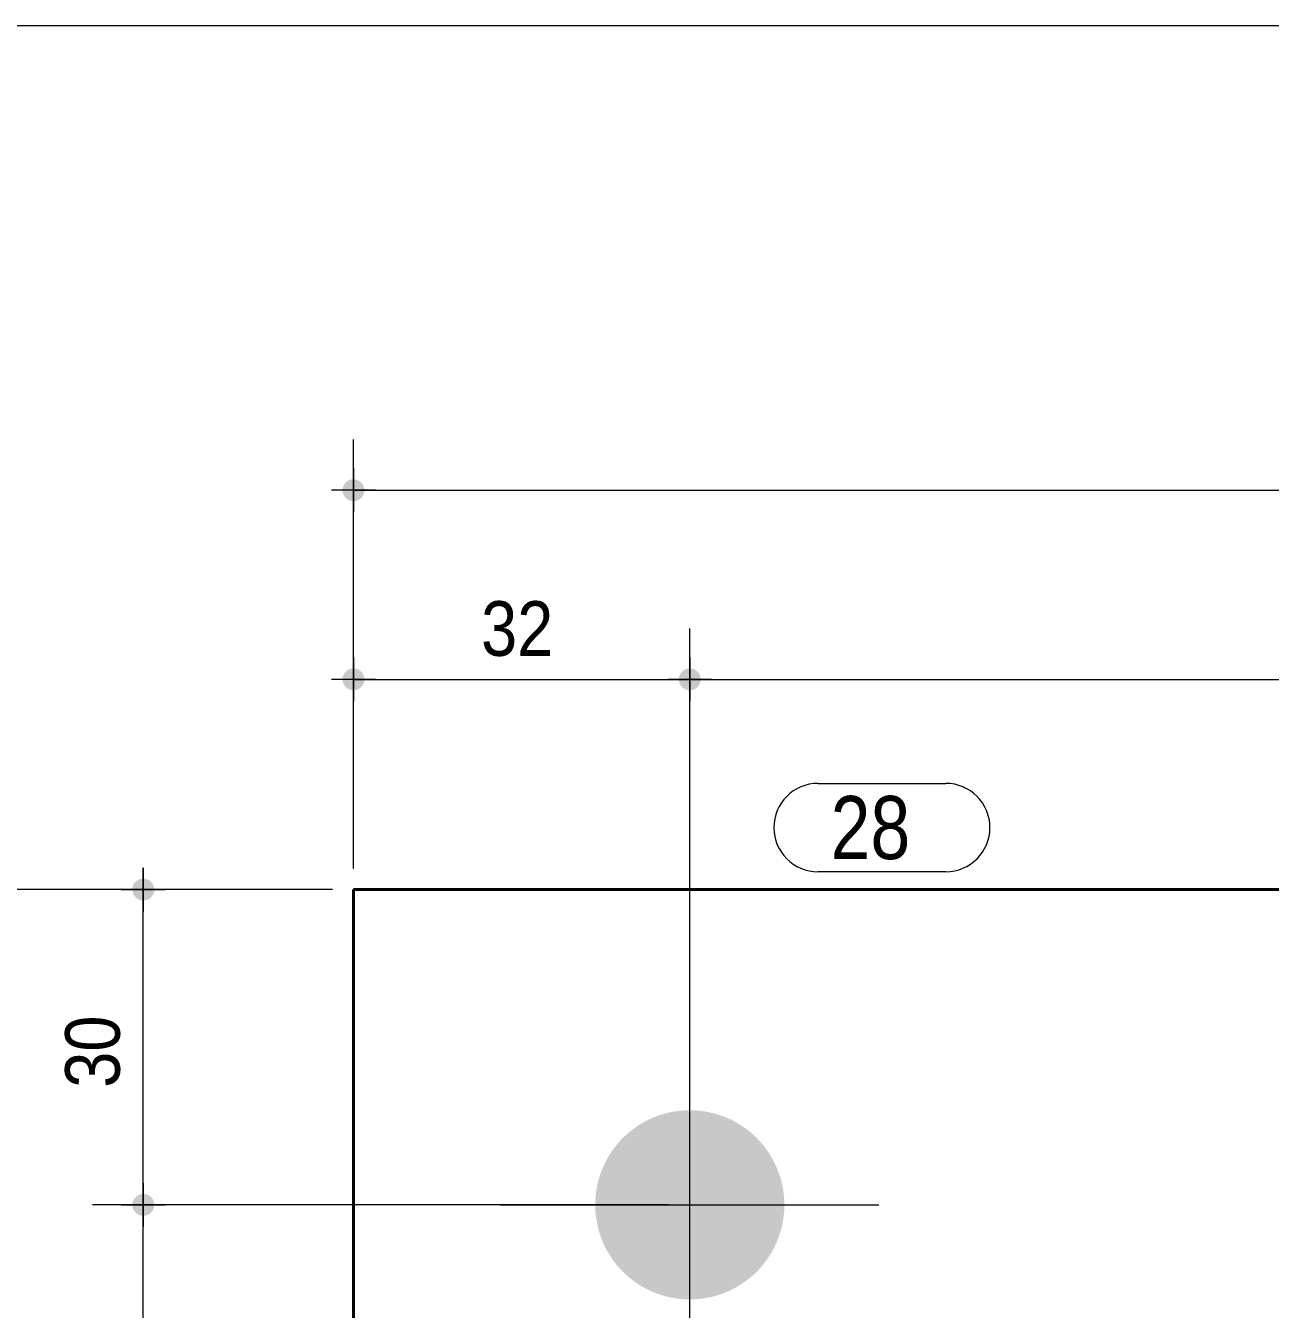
# Model space of a CAD drawing. Header units: millimetres. Extents: x 2 to 287, y 5 to 195.
# Drawn here: x 70.5 to 129.7, y 133.9 to 195 of the extents above; entities that cross this region are included whole.
import ezdxf

# ---------------------------------------------------------------- set-up
doc = ezdxf.new("R2010")
doc.units = ezdxf.units.MM
for name, color, linetype, lineweight in [('Boulon', 7, 'Continuous', 0), ('Cotation', 7, 'Continuous', 0), ('Feuille dessin', 5, 'Continuous', 0), ('Piece', 2, 'Continuous', 0), ('Repère pièce', 3, 'Continuous', 0)]:
    doc.layers.add(name, color=color, linetype=linetype, lineweight=lineweight)
doc.styles.add('ARIAL', font='ARIAL.TTF')
doc.styles.add('COMIC_SANS_MS', font='COMIC.TTF')

# ---------------------------------------------------------------- blocks, each defined once
blk = doc.blocks.new('*A1')
at = {"layer": 'Boulon'}
blk.add_hatch(color=256, dxfattribs=at).paths.add_polyline_path([(102.046, 134.4), (101.991, 134.401), (101.935, 134.403), (101.88, 134.405), (101.825, 134.408), (101.77, 134.412), (101.715, 134.417), (101.66, 134.422), (101.605, 134.427), (101.55, 134.434), (101.495, 134.441), (101.441, 134.449), (101.386, 134.457), (101.332, 134.466), (101.277, 134.476), (101.223, 134.486), (101.169, 134.498), (101.115, 134.509), (101.061, 134.522), (101.008, 134.535), (100.954, 134.549), (100.901, 134.563), (100.848, 134.578), (100.795, 134.594), (100.742, 134.61), (100.69, 134.627), (100.637, 134.645), (100.585, 134.663), (100.533, 134.682), (100.482, 134.702), (100.43, 134.722), (100.379, 134.743), (100.328, 134.764), (100.278, 134.786), (100.227, 134.809), (100.177, 134.832), (100.127, 134.856), (100.078, 134.88), (100.029, 134.906), (99.98, 134.931), (99.931, 134.958), (99.883, 134.985), (99.835, 135.012), (99.788, 135.04), (99.74, 135.069), (99.694, 135.098), (99.647, 135.128), (99.601, 135.158), (99.555, 135.189), (99.51, 135.221), (99.465, 135.253), (99.42, 135.286), (99.376, 135.319), (99.333, 135.352), (99.289, 135.387), (99.246, 135.421), (99.204, 135.457), (99.162, 135.493), (99.12, 135.529), (99.079, 135.566), (99.038, 135.603), (98.998, 135.641), (98.958, 135.679), (98.919, 135.718), (98.88, 135.757), (98.842, 135.797), (98.804, 135.837), (98.767, 135.878), (98.73, 135.919), (98.694, 135.961), (98.658, 136.003), (98.623, 136.045), (98.588, 136.088), (98.554, 136.131), (98.52, 136.175), (98.487, 136.219), (98.454, 136.264), (98.422, 136.309), (98.39, 136.354), (98.359, 136.4), (98.329, 136.446), (98.299, 136.493), (98.27, 136.539), (98.241, 136.587), (98.213, 136.634), (98.186, 136.682), (98.159, 136.73), (98.132, 136.779), (98.107, 136.828), (98.082, 136.877), (98.057, 136.926), (98.033, 136.976), (98.01, 137.026), (97.987, 137.076), (97.965, 137.127), (97.944, 137.178), (97.923, 137.229), (97.903, 137.28), (97.883, 137.332), (97.864, 137.384), (97.846, 137.436), (97.828, 137.488), (97.811, 137.541), (97.795, 137.594), (97.779, 137.647), (97.764, 137.7), (97.75, 137.753), (97.736, 137.807), (97.723, 137.86), (97.71, 137.914), (97.699, 137.968), (97.688, 138.022), (97.677, 138.076), (97.667, 138.131), (97.658, 138.185), (97.65, 138.24), (97.642, 138.294), (97.635, 138.349), (97.629, 138.404), (97.623, 138.459), (97.618, 138.514), (97.613, 138.569), (97.61, 138.624), (97.607, 138.679), (97.604, 138.734), (97.602, 138.79), (97.601, 138.845), (97.601, 138.9), (97.601, 138.955), (97.602, 139.01), (97.604, 139.066), (97.607, 139.121), (97.61, 139.176), (97.613, 139.231), (97.618, 139.286), (97.623, 139.341), (97.629, 139.396), (97.635, 139.451), (97.642, 139.506), (97.65, 139.56), (97.658, 139.615), (97.667, 139.669), (97.677, 139.724), (97.688, 139.778), (97.699, 139.832), (97.71, 139.886), (97.723, 139.94), (97.736, 139.993), (97.75, 140.047), (97.764, 140.1), (97.779, 140.153), (97.795, 140.206), (97.811, 140.259), (97.828, 140.312), (97.846, 140.364), (97.864, 140.416), (97.883, 140.468), (97.903, 140.52), (97.923, 140.571), (97.944, 140.622), (97.965, 140.673), (97.987, 140.724), (98.01, 140.774), (98.033, 140.824), (98.057, 140.874), (98.082, 140.923), (98.107, 140.972), (98.132, 141.021), (98.159, 141.07), (98.186, 141.118), (98.213, 141.166), (98.241, 141.213), (98.27, 141.261), (98.299, 141.307), (98.329, 141.354), (98.359, 141.4), (98.39, 141.446), (98.422, 141.491), (98.454, 141.536), (98.487, 141.581), (98.52, 141.625), (98.554, 141.669), (98.588, 141.712), (98.623, 141.755), (98.658, 141.797), (98.694, 141.839), (98.73, 141.881), (98.767, 141.922), (98.804, 141.963), (98.842, 142.003), (98.88, 142.043), (98.919, 142.082), (98.958, 142.121), (98.998, 142.159), (99.038, 142.197), (99.079, 142.234), (99.12, 142.271), (99.162, 142.307), (99.204, 142.343), (99.246, 142.379), (99.289, 142.413), (99.333, 142.448), (99.376, 142.481), (99.42, 142.514), (99.465, 142.547), (99.51, 142.579), (99.555, 142.611), (99.601, 142.642), (99.647, 142.672), (99.694, 142.702), (99.74, 142.731), (99.788, 142.76), (99.835, 142.788), (99.883, 142.815), (99.931, 142.842), (99.98, 142.869), (100.029, 142.894), (100.078, 142.92), (100.127, 142.944), (100.177, 142.968), (100.227, 142.991), (100.278, 143.014), (100.328, 143.036), (100.379, 143.057), (100.43, 143.078), (100.482, 143.098), (100.533, 143.118), (100.585, 143.137), (100.637, 143.155), (100.69, 143.173), (100.742, 143.19), (100.795, 143.206), (100.848, 143.222), (100.901, 143.237), (100.954, 143.251), (101.008, 143.265), (101.061, 143.278), (101.115, 143.291), (101.169, 143.302), (101.223, 143.314), (101.277, 143.324), (101.332, 143.334), (101.386, 143.343), (101.441, 143.351), (101.495, 143.359), (101.55, 143.366), (101.605, 143.373), (101.66, 143.378), (101.715, 143.383), (101.77, 143.388), (101.825, 143.392), (101.88, 143.395), (101.935, 143.397), (101.991, 143.399), (102.046, 143.4), (102.101, 143.4), (102.156, 143.4), (102.212, 143.399), (102.267, 143.397), (102.322, 143.395), (102.377, 143.392), (102.432, 143.388), (102.487, 143.383), (102.542, 143.378), (102.597, 143.373), (102.652, 143.366), (102.707, 143.359), (102.761, 143.351), (102.816, 143.343), (102.87, 143.334), (102.925, 143.324), (102.979, 143.314), (103.033, 143.302), (103.087, 143.291), (103.141, 143.278), (103.195, 143.265), (103.248, 143.251), (103.301, 143.237), (103.354, 143.222), (103.407, 143.206), (103.46, 143.19), (103.513, 143.173), (103.565, 143.155), (103.617, 143.137), (103.669, 143.118), (103.721, 143.098), (103.772, 143.078), (103.823, 143.057), (103.874, 143.036), (103.925, 143.014), (103.975, 142.991), (104.025, 142.968), (104.075, 142.944), (104.124, 142.92), (104.174, 142.894), (104.222, 142.869), (104.271, 142.842), (104.319, 142.815), (104.367, 142.788), (104.415, 142.76), (104.462, 142.731), (104.509, 142.702), (104.555, 142.672), (104.601, 142.642), (104.647, 142.611), (104.692, 142.579), (104.737, 142.547), (104.782, 142.514), (104.826, 142.481), (104.87, 142.448), (104.913, 142.413), (104.956, 142.379), (104.998, 142.343), (105.04, 142.307), (105.082, 142.271), (105.123, 142.234), (105.164, 142.197), (105.204, 142.159), (105.244, 142.121), (105.283, 142.082), (105.322, 142.043), (105.36, 142.003), (105.398, 141.963), (105.435, 141.922), (105.472, 141.881), (105.509, 141.839), (105.544, 141.797), (105.58, 141.755), (105.614, 141.712), (105.649, 141.669), (105.682, 141.625), (105.716, 141.581), (105.748, 141.536), (105.78, 141.491), (105.812, 141.446), (105.843, 141.4), (105.873, 141.354), (105.903, 141.307), (105.932, 141.261), (105.961, 141.213), (105.989, 141.166), (106.016, 141.118), (106.043, 141.07), (106.07, 141.021), (106.095, 140.972), (106.121, 140.923), (106.145, 140.874), (106.169, 140.824), (106.192, 140.774), (106.215, 140.724), (106.237, 140.673), (106.259, 140.622), (106.279, 140.571), (106.3, 140.52), (106.319, 140.468), (106.338, 140.416), (106.356, 140.364), (106.374, 140.312), (106.391, 140.259), (106.407, 140.206), (106.423, 140.153), (106.438, 140.1), (106.452, 140.047), (106.466, 139.993), (106.479, 139.94), (106.492, 139.886), (106.504, 139.832), (106.515, 139.778), (106.525, 139.724), (106.535, 139.669), (106.544, 139.615), (106.552, 139.56), (106.56, 139.506), (106.567, 139.451), (106.574, 139.396), (106.579, 139.341), (106.585, 139.286), (106.589, 139.231), (106.593, 139.176), (106.596, 139.121), (106.598, 139.066), (106.6, 139.01), (106.601, 138.955), (106.601, 138.9), (106.601, 138.845), (106.6, 138.79), (106.598, 138.734), (106.596, 138.679), (106.593, 138.624), (106.589, 138.569), (106.585, 138.514), (106.579, 138.459), (106.574, 138.404), (106.567, 138.349), (106.56, 138.294), (106.552, 138.24), (106.544, 138.185), (106.535, 138.131), (106.525, 138.076), (106.515, 138.022), (106.504, 137.968), (106.492, 137.914), (106.479, 137.86), (106.466, 137.807), (106.452, 137.753), (106.438, 137.7), (106.423, 137.647), (106.407, 137.594), (106.391, 137.541), (106.374, 137.488), (106.356, 137.436), (106.338, 137.384), (106.319, 137.332), (106.3, 137.28), (106.279, 137.229), (106.259, 137.178), (106.237, 137.127), (106.215, 137.076), (106.192, 137.026), (106.169, 136.976), (106.145, 136.926), (106.121, 136.877), (106.095, 136.828), (106.07, 136.779), (106.043, 136.73), (106.016, 136.682), (105.989, 136.634), (105.961, 136.587), (105.932, 136.539), (105.903, 136.493), (105.873, 136.446), (105.843, 136.4), (105.812, 136.354), (105.78, 136.309), (105.748, 136.264), (105.716, 136.219), (105.682, 136.175), (105.649, 136.131), (105.614, 136.088), (105.58, 136.045), (105.544, 136.003), (105.509, 135.961), (105.472, 135.919), (105.435, 135.878), (105.398, 135.837), (105.36, 135.797), (105.322, 135.757), (105.283, 135.718), (105.244, 135.679), (105.204, 135.641), (105.164, 135.603), (105.123, 135.566), (105.082, 135.529), (105.04, 135.493), (104.998, 135.457), (104.956, 135.421), (104.913, 135.387), (104.87, 135.352), (104.826, 135.319), (104.782, 135.286), (104.737, 135.253), (104.692, 135.221), (104.647, 135.189), (104.601, 135.158), (104.555, 135.128), (104.509, 135.098), (104.462, 135.069), (104.415, 135.04), (104.367, 135.012), (104.319, 134.985), (104.271, 134.958), (104.222, 134.931), (104.174, 134.906), (104.124, 134.88), (104.075, 134.856), (104.025, 134.832), (103.975, 134.809), (103.925, 134.786), (103.874, 134.764), (103.823, 134.743), (103.772, 134.722), (103.721, 134.702), (103.669, 134.682), (103.617, 134.663), (103.565, 134.645), (103.513, 134.627), (103.46, 134.61), (103.407, 134.594), (103.354, 134.578), (103.301, 134.563), (103.248, 134.549), (103.195, 134.535), (103.141, 134.522), (103.087, 134.509), (103.033, 134.498), (102.979, 134.486), (102.925, 134.476), (102.87, 134.466), (102.816, 134.457), (102.761, 134.449), (102.707, 134.441), (102.652, 134.434), (102.597, 134.427), (102.542, 134.422), (102.487, 134.417), (102.432, 134.412), (102.377, 134.408), (102.322, 134.405), (102.267, 134.403), (102.212, 134.401), (102.156, 134.4), (102.101, 134.4)], flags=17)
at = {"layer": 'Boulon', "linetype": 'Continuous', "lineweight": 0}
for p, q in [((102.101, 129.9), (102.101, 147.9)), ((93.101, 138.9), (111.101, 138.9))]:
    blk.add_line(p, q, dxfattribs=at)
blk = doc.blocks.new('*A2')
at = {"layer": 'Piece', "color": 2, "linetype": 'Continuous', "lineweight": 40}
for p, q in [((193.1, 153.9), (86.1, 153.9)), ((86.1, 153.9), (86.1, 73.9))]:
    blk.add_line(p, q, dxfattribs=at)
blk = doc.blocks.new('*A3')
at = {"layer": 'Feuille dessin', "linetype": 'Continuous', "lineweight": 0}
blk.add_line((282, 195), (5, 195), dxfattribs=at)
blk = doc.blocks.new('*A9')
at = {"layer": 'Cotation', "linetype": 'Continuous', "lineweight": 0}
blk.add_line((85.1, 153.9), (64.68, 153.9), dxfattribs=at)
blk = doc.blocks.new('*A11')
at = {"layer": 'Cotation'}
for points in [[(76.074, 138.381), (76.049, 138.383), (76.024, 138.386), (75.999, 138.39), (75.974, 138.396), (75.949, 138.402), (75.925, 138.41), (75.901, 138.42), (75.878, 138.43), (75.855, 138.441), (75.833, 138.454), (75.811, 138.468), (75.79, 138.482), (75.77, 138.498), (75.751, 138.515), (75.732, 138.532), (75.715, 138.551), (75.698, 138.57), (75.682, 138.59), (75.668, 138.611), (75.654, 138.633), (75.641, 138.655), (75.63, 138.678), (75.62, 138.701), (75.61, 138.725), (75.602, 138.749), (75.596, 138.774), (75.59, 138.799), (75.586, 138.824), (75.583, 138.849), (75.581, 138.874), (75.58, 138.9), (75.581, 138.926), (75.583, 138.951), (75.586, 138.976), (75.59, 139.001), (75.596, 139.026), (75.602, 139.051), (75.61, 139.075), (75.62, 139.099), (75.63, 139.122), (75.641, 139.145), (75.654, 139.167), (75.668, 139.189), (75.682, 139.21), (75.698, 139.23), (75.715, 139.249), (75.732, 139.268), (75.751, 139.285), (75.77, 139.302), (75.79, 139.318), (75.811, 139.332), (75.833, 139.346), (75.855, 139.359), (75.878, 139.37), (75.901, 139.38), (75.925, 139.39), (75.949, 139.398), (75.974, 139.404), (75.999, 139.41), (76.024, 139.414), (76.049, 139.417), (76.074, 139.419), (76.1, 139.42), (76.126, 139.419), (76.151, 139.417), (76.176, 139.414), (76.201, 139.41), (76.226, 139.404), (76.251, 139.398), (76.275, 139.39), (76.299, 139.38), (76.322, 139.37), (76.345, 139.359), (76.367, 139.346), (76.389, 139.332), (76.41, 139.318), (76.43, 139.302), (76.449, 139.285), (76.468, 139.268), (76.485, 139.249), (76.502, 139.23), (76.518, 139.21), (76.532, 139.189), (76.546, 139.167), (76.559, 139.145), (76.57, 139.122), (76.58, 139.099), (76.59, 139.075), (76.598, 139.051), (76.604, 139.026), (76.61, 139.001), (76.614, 138.976), (76.617, 138.951), (76.619, 138.926), (76.62, 138.9), (76.619, 138.874), (76.617, 138.849), (76.614, 138.824), (76.61, 138.799), (76.604, 138.774), (76.598, 138.749), (76.59, 138.725), (76.58, 138.701), (76.57, 138.678), (76.559, 138.655), (76.546, 138.633), (76.532, 138.611), (76.518, 138.59), (76.502, 138.57), (76.485, 138.551), (76.468, 138.532), (76.449, 138.515), (76.43, 138.498), (76.41, 138.482), (76.389, 138.468), (76.367, 138.454), (76.345, 138.441), (76.322, 138.43), (76.299, 138.42), (76.275, 138.41), (76.251, 138.402), (76.226, 138.396), (76.201, 138.39), (76.176, 138.386), (76.151, 138.383), (76.126, 138.381), (76.1, 138.38)], [(76.074, 88.381), (76.049, 88.383), (76.024, 88.386), (75.999, 88.39), (75.974, 88.396), (75.949, 88.402), (75.925, 88.41), (75.901, 88.42), (75.878, 88.43), (75.855, 88.441), (75.833, 88.454), (75.811, 88.468), (75.79, 88.482), (75.77, 88.498), (75.751, 88.515), (75.732, 88.532), (75.715, 88.551), (75.698, 88.57), (75.682, 88.59), (75.668, 88.611), (75.654, 88.633), (75.641, 88.655), (75.63, 88.678), (75.62, 88.701), (75.61, 88.725), (75.602, 88.749), (75.596, 88.774), (75.59, 88.799), (75.586, 88.824), (75.583, 88.849), (75.581, 88.874), (75.58, 88.9), (75.581, 88.926), (75.583, 88.951), (75.586, 88.976), (75.59, 89.001), (75.596, 89.026), (75.602, 89.051), (75.61, 89.075), (75.62, 89.099), (75.63, 89.122), (75.641, 89.145), (75.654, 89.167), (75.668, 89.189), (75.682, 89.21), (75.698, 89.23), (75.715, 89.249), (75.732, 89.268), (75.751, 89.285), (75.77, 89.302), (75.79, 89.318), (75.811, 89.332), (75.833, 89.346), (75.855, 89.359), (75.878, 89.37), (75.901, 89.38), (75.925, 89.39), (75.949, 89.398), (75.974, 89.404), (75.999, 89.41), (76.024, 89.414), (76.049, 89.417), (76.074, 89.419), (76.1, 89.42), (76.126, 89.419), (76.151, 89.417), (76.176, 89.414), (76.201, 89.41), (76.226, 89.404), (76.251, 89.398), (76.275, 89.39), (76.299, 89.38), (76.322, 89.37), (76.345, 89.359), (76.367, 89.346), (76.389, 89.332), (76.41, 89.318), (76.43, 89.302), (76.449, 89.285), (76.468, 89.268), (76.485, 89.249), (76.502, 89.23), (76.518, 89.21), (76.532, 89.189), (76.546, 89.167), (76.559, 89.145), (76.57, 89.122), (76.58, 89.099), (76.59, 89.075), (76.598, 89.051), (76.604, 89.026), (76.61, 89.001), (76.614, 88.976), (76.617, 88.951), (76.619, 88.926), (76.62, 88.9), (76.619, 88.874), (76.617, 88.849), (76.614, 88.824), (76.61, 88.799), (76.604, 88.774), (76.598, 88.749), (76.59, 88.725), (76.58, 88.701), (76.57, 88.678), (76.559, 88.655), (76.546, 88.633), (76.532, 88.611), (76.518, 88.59), (76.502, 88.57), (76.485, 88.551), (76.468, 88.532), (76.449, 88.515), (76.43, 88.498), (76.41, 88.482), (76.389, 88.468), (76.367, 88.454), (76.345, 88.441), (76.322, 88.43), (76.299, 88.42), (76.275, 88.41), (76.251, 88.402), (76.226, 88.396), (76.201, 88.39), (76.176, 88.386), (76.151, 88.383), (76.126, 88.381), (76.1, 88.38)]]:
    blk.add_hatch(color=256, dxfattribs=at).paths.add_polyline_path(points, flags=17)
at = {"layer": 'Cotation', "linetype": 'Continuous', "lineweight": 0}
for p, q in [((76.1, 139.94), (76.1, 137.86)), ((76.1, 138.9), (76.1, 139.94)), ((101.101, 138.9), (73.68, 138.9)), ((75.06, 138.9), (77.14, 138.9)), ((76.1, 88.9), (76.1, 138.9)), ((76.1, 89.94), (76.1, 87.86)), ((101.101, 88.9), (73.68, 88.9)), ((75.06, 88.9), (77.14, 88.9)), ((76.1, 88.9), (76.1, 87.86))]:
    blk.add_line(p, q, dxfattribs=at)
at = {"layer": 'Cotation'}
for p in [(76.1, 138.9), (76.1, 88.9)]:
    blk.add_point(p, dxfattribs=at)
at = {"layer": 'Cotation', "style": 'ARIAL', "width": 0.85}
blk.add_text('100', height=2.6, rotation=90.00021, dxfattribs=at).set_placement((74.98, 111.007))
blk = doc.blocks.new('*A12')
at = {"layer": 'Cotation'}
for points in [[(76.074, 153.381), (76.049, 153.383), (76.024, 153.386), (75.999, 153.39), (75.974, 153.396), (75.949, 153.402), (75.925, 153.41), (75.901, 153.42), (75.878, 153.43), (75.855, 153.441), (75.833, 153.454), (75.811, 153.468), (75.79, 153.482), (75.77, 153.498), (75.751, 153.515), (75.732, 153.532), (75.715, 153.551), (75.698, 153.57), (75.682, 153.59), (75.668, 153.611), (75.654, 153.633), (75.641, 153.655), (75.63, 153.678), (75.62, 153.701), (75.61, 153.725), (75.602, 153.749), (75.596, 153.774), (75.59, 153.799), (75.586, 153.824), (75.583, 153.849), (75.581, 153.874), (75.58, 153.9), (75.581, 153.926), (75.583, 153.951), (75.586, 153.976), (75.59, 154.001), (75.596, 154.026), (75.602, 154.051), (75.61, 154.075), (75.62, 154.099), (75.63, 154.122), (75.641, 154.145), (75.654, 154.167), (75.668, 154.189), (75.682, 154.21), (75.698, 154.23), (75.715, 154.249), (75.732, 154.268), (75.751, 154.285), (75.77, 154.302), (75.79, 154.318), (75.811, 154.332), (75.833, 154.346), (75.855, 154.359), (75.878, 154.37), (75.901, 154.38), (75.925, 154.39), (75.949, 154.398), (75.974, 154.404), (75.999, 154.41), (76.024, 154.414), (76.049, 154.417), (76.074, 154.419), (76.1, 154.42), (76.126, 154.419), (76.151, 154.417), (76.176, 154.414), (76.201, 154.41), (76.226, 154.404), (76.251, 154.398), (76.275, 154.39), (76.299, 154.38), (76.322, 154.37), (76.345, 154.359), (76.367, 154.346), (76.389, 154.332), (76.41, 154.318), (76.43, 154.302), (76.449, 154.285), (76.468, 154.268), (76.485, 154.249), (76.502, 154.23), (76.518, 154.21), (76.532, 154.189), (76.546, 154.167), (76.559, 154.145), (76.57, 154.122), (76.58, 154.099), (76.59, 154.075), (76.598, 154.051), (76.604, 154.026), (76.61, 154.001), (76.614, 153.976), (76.617, 153.951), (76.619, 153.926), (76.62, 153.9), (76.619, 153.874), (76.617, 153.849), (76.614, 153.824), (76.61, 153.799), (76.604, 153.774), (76.598, 153.749), (76.59, 153.725), (76.58, 153.701), (76.57, 153.678), (76.559, 153.655), (76.546, 153.633), (76.532, 153.611), (76.518, 153.59), (76.502, 153.57), (76.485, 153.551), (76.468, 153.532), (76.449, 153.515), (76.43, 153.498), (76.41, 153.482), (76.389, 153.468), (76.367, 153.454), (76.345, 153.441), (76.322, 153.43), (76.299, 153.42), (76.275, 153.41), (76.251, 153.402), (76.226, 153.396), (76.201, 153.39), (76.176, 153.386), (76.151, 153.383), (76.126, 153.381), (76.1, 153.38)], [(76.074, 138.381), (76.049, 138.383), (76.024, 138.386), (75.999, 138.39), (75.974, 138.396), (75.949, 138.402), (75.925, 138.41), (75.901, 138.42), (75.878, 138.43), (75.855, 138.441), (75.833, 138.454), (75.811, 138.468), (75.79, 138.482), (75.77, 138.498), (75.751, 138.515), (75.732, 138.532), (75.715, 138.551), (75.698, 138.57), (75.682, 138.59), (75.668, 138.611), (75.654, 138.633), (75.641, 138.655), (75.63, 138.678), (75.62, 138.701), (75.61, 138.725), (75.602, 138.749), (75.596, 138.774), (75.59, 138.799), (75.586, 138.824), (75.583, 138.849), (75.581, 138.874), (75.58, 138.9), (75.581, 138.926), (75.583, 138.951), (75.586, 138.976), (75.59, 139.001), (75.596, 139.026), (75.602, 139.051), (75.61, 139.075), (75.62, 139.099), (75.63, 139.122), (75.641, 139.145), (75.654, 139.167), (75.668, 139.189), (75.682, 139.21), (75.698, 139.23), (75.715, 139.249), (75.732, 139.268), (75.751, 139.285), (75.77, 139.302), (75.79, 139.318), (75.811, 139.332), (75.833, 139.346), (75.855, 139.359), (75.878, 139.37), (75.901, 139.38), (75.925, 139.39), (75.949, 139.398), (75.974, 139.404), (75.999, 139.41), (76.024, 139.414), (76.049, 139.417), (76.074, 139.419), (76.1, 139.42), (76.126, 139.419), (76.151, 139.417), (76.176, 139.414), (76.201, 139.41), (76.226, 139.404), (76.251, 139.398), (76.275, 139.39), (76.299, 139.38), (76.322, 139.37), (76.345, 139.359), (76.367, 139.346), (76.389, 139.332), (76.41, 139.318), (76.43, 139.302), (76.449, 139.285), (76.468, 139.268), (76.485, 139.249), (76.502, 139.23), (76.518, 139.21), (76.532, 139.189), (76.546, 139.167), (76.559, 139.145), (76.57, 139.122), (76.58, 139.099), (76.59, 139.075), (76.598, 139.051), (76.604, 139.026), (76.61, 139.001), (76.614, 138.976), (76.617, 138.951), (76.619, 138.926), (76.62, 138.9), (76.619, 138.874), (76.617, 138.849), (76.614, 138.824), (76.61, 138.799), (76.604, 138.774), (76.598, 138.749), (76.59, 138.725), (76.58, 138.701), (76.57, 138.678), (76.559, 138.655), (76.546, 138.633), (76.532, 138.611), (76.518, 138.59), (76.502, 138.57), (76.485, 138.551), (76.468, 138.532), (76.449, 138.515), (76.43, 138.498), (76.41, 138.482), (76.389, 138.468), (76.367, 138.454), (76.345, 138.441), (76.322, 138.43), (76.299, 138.42), (76.275, 138.41), (76.251, 138.402), (76.226, 138.396), (76.201, 138.39), (76.176, 138.386), (76.151, 138.383), (76.126, 138.381), (76.1, 138.38)]]:
    blk.add_hatch(color=256, dxfattribs=at).paths.add_polyline_path(points, flags=17)
at = {"layer": 'Cotation', "linetype": 'Continuous', "lineweight": 0}
for p, q in [((76.1, 154.94), (76.1, 152.86)), ((76.1, 153.9), (76.1, 154.94)), ((85.1, 153.9), (73.68, 153.9)), ((75.06, 153.9), (77.14, 153.9)), ((76.1, 138.9), (76.1, 153.9)), ((76.1, 139.94), (76.1, 137.86)), ((101.101, 138.9), (73.68, 138.9)), ((75.06, 138.9), (77.14, 138.9)), ((76.1, 138.9), (76.1, 137.86))]:
    blk.add_line(p, q, dxfattribs=at)
at = {"layer": 'Cotation'}
for p in [(76.1, 153.9), (76.1, 138.9)]:
    blk.add_point(p, dxfattribs=at)
at = {"layer": 'Cotation', "style": 'ARIAL', "width": 0.85}
blk.add_text('30', height=2.6, rotation=90.00021, dxfattribs=at).set_placement((74.98, 144.472))
blk = doc.blocks.new('*A13')
at = {"layer": 'Cotation'}
for points in [[(86.074, 172.381), (86.049, 172.383), (86.024, 172.386), (85.999, 172.39), (85.974, 172.396), (85.949, 172.402), (85.925, 172.41), (85.901, 172.42), (85.878, 172.43), (85.855, 172.441), (85.833, 172.454), (85.811, 172.468), (85.79, 172.482), (85.77, 172.498), (85.751, 172.515), (85.732, 172.532), (85.715, 172.551), (85.698, 172.57), (85.682, 172.59), (85.668, 172.611), (85.654, 172.633), (85.641, 172.655), (85.63, 172.678), (85.62, 172.701), (85.61, 172.725), (85.602, 172.749), (85.596, 172.774), (85.59, 172.799), (85.586, 172.824), (85.583, 172.849), (85.581, 172.874), (85.58, 172.9), (85.581, 172.926), (85.583, 172.951), (85.586, 172.976), (85.59, 173.001), (85.596, 173.026), (85.602, 173.051), (85.61, 173.075), (85.62, 173.099), (85.63, 173.122), (85.641, 173.145), (85.654, 173.167), (85.668, 173.189), (85.682, 173.21), (85.698, 173.23), (85.715, 173.249), (85.732, 173.268), (85.751, 173.285), (85.77, 173.302), (85.79, 173.318), (85.811, 173.332), (85.833, 173.346), (85.855, 173.359), (85.878, 173.37), (85.901, 173.38), (85.925, 173.39), (85.949, 173.398), (85.974, 173.404), (85.999, 173.41), (86.024, 173.414), (86.049, 173.417), (86.074, 173.419), (86.1, 173.42), (86.126, 173.419), (86.151, 173.417), (86.176, 173.414), (86.201, 173.41), (86.226, 173.404), (86.251, 173.398), (86.275, 173.39), (86.299, 173.38), (86.322, 173.37), (86.345, 173.359), (86.367, 173.346), (86.389, 173.332), (86.41, 173.318), (86.43, 173.302), (86.449, 173.285), (86.468, 173.268), (86.485, 173.249), (86.502, 173.23), (86.518, 173.21), (86.532, 173.189), (86.546, 173.167), (86.559, 173.145), (86.57, 173.122), (86.58, 173.099), (86.59, 173.075), (86.598, 173.051), (86.604, 173.026), (86.61, 173.001), (86.614, 172.976), (86.617, 172.951), (86.619, 172.926), (86.62, 172.9), (86.619, 172.874), (86.617, 172.849), (86.614, 172.824), (86.61, 172.799), (86.604, 172.774), (86.598, 172.749), (86.59, 172.725), (86.58, 172.701), (86.57, 172.678), (86.559, 172.655), (86.546, 172.633), (86.532, 172.611), (86.518, 172.59), (86.502, 172.57), (86.485, 172.551), (86.468, 172.532), (86.449, 172.515), (86.43, 172.498), (86.41, 172.482), (86.389, 172.468), (86.367, 172.454), (86.345, 172.441), (86.322, 172.43), (86.299, 172.42), (86.275, 172.41), (86.251, 172.402), (86.226, 172.396), (86.201, 172.39), (86.176, 172.386), (86.151, 172.383), (86.126, 172.381), (86.1, 172.38)], [(193.074, 172.381), (193.049, 172.383), (193.024, 172.386), (192.999, 172.39), (192.974, 172.396), (192.949, 172.402), (192.925, 172.41), (192.901, 172.42), (192.878, 172.43), (192.855, 172.441), (192.833, 172.454), (192.811, 172.468), (192.79, 172.482), (192.77, 172.498), (192.751, 172.515), (192.732, 172.532), (192.715, 172.551), (192.698, 172.57), (192.682, 172.59), (192.668, 172.611), (192.654, 172.633), (192.641, 172.655), (192.63, 172.678), (192.62, 172.701), (192.61, 172.725), (192.602, 172.749), (192.596, 172.774), (192.59, 172.799), (192.586, 172.824), (192.583, 172.849), (192.581, 172.874), (192.58, 172.9), (192.581, 172.926), (192.583, 172.951), (192.586, 172.976), (192.59, 173.001), (192.596, 173.026), (192.602, 173.051), (192.61, 173.075), (192.62, 173.099), (192.63, 173.122), (192.641, 173.145), (192.654, 173.167), (192.668, 173.189), (192.682, 173.21), (192.698, 173.23), (192.715, 173.249), (192.732, 173.268), (192.751, 173.285), (192.77, 173.302), (192.79, 173.318), (192.811, 173.332), (192.833, 173.346), (192.855, 173.359), (192.878, 173.37), (192.901, 173.38), (192.925, 173.39), (192.949, 173.398), (192.974, 173.404), (192.999, 173.41), (193.024, 173.414), (193.049, 173.417), (193.074, 173.419), (193.1, 173.42), (193.126, 173.419), (193.151, 173.417), (193.176, 173.414), (193.201, 173.41), (193.226, 173.404), (193.251, 173.398), (193.275, 173.39), (193.299, 173.38), (193.322, 173.37), (193.345, 173.359), (193.367, 173.346), (193.389, 173.332), (193.41, 173.318), (193.43, 173.302), (193.449, 173.285), (193.468, 173.268), (193.485, 173.249), (193.502, 173.23), (193.518, 173.21), (193.532, 173.189), (193.546, 173.167), (193.559, 173.145), (193.57, 173.122), (193.58, 173.099), (193.59, 173.075), (193.598, 173.051), (193.604, 173.026), (193.61, 173.001), (193.614, 172.976), (193.617, 172.951), (193.619, 172.926), (193.62, 172.9), (193.619, 172.874), (193.617, 172.849), (193.614, 172.824), (193.61, 172.799), (193.604, 172.774), (193.598, 172.749), (193.59, 172.725), (193.58, 172.701), (193.57, 172.678), (193.559, 172.655), (193.546, 172.633), (193.532, 172.611), (193.518, 172.59), (193.502, 172.57), (193.485, 172.551), (193.468, 172.532), (193.449, 172.515), (193.43, 172.498), (193.41, 172.482), (193.389, 172.468), (193.367, 172.454), (193.345, 172.441), (193.322, 172.43), (193.299, 172.42), (193.275, 172.41), (193.251, 172.402), (193.226, 172.396), (193.201, 172.39), (193.176, 172.386), (193.151, 172.383), (193.126, 172.381), (193.1, 172.38)]]:
    blk.add_hatch(color=256, dxfattribs=at).paths.add_polyline_path(points, flags=17)
at = {"layer": 'Cotation', "linetype": 'Continuous', "lineweight": 0}
for p, q in [((86.1, 154.9), (86.1, 175.32)), ((193.1, 154.9), (193.1, 175.32)), ((86.1, 173.94), (86.1, 171.86)), ((193.1, 173.94), (193.1, 171.86)), ((87.14, 172.9), (85.06, 172.9)), ((86.1, 172.9), (85.06, 172.9)), ((86.1, 172.9), (193.1, 172.9)), ((194.14, 172.9), (192.06, 172.9)), ((193.1, 172.9), (194.14, 172.9))]:
    blk.add_line(p, q, dxfattribs=at)
at = {"layer": 'Cotation'}
for p in [(86.1, 172.9), (193.1, 172.9)]:
    blk.add_point(p, dxfattribs=at)
at = {"layer": 'Cotation', "style": 'ARIAL', "width": 0.85}
blk.add_text('214', height=2.6, dxfattribs=at).set_placement((136.707, 174.02))
blk = doc.blocks.new('*A14')
at = {"layer": 'Cotation'}
for points in [[(86.074, 163.381), (86.049, 163.383), (86.024, 163.386), (85.999, 163.39), (85.974, 163.396), (85.949, 163.402), (85.925, 163.41), (85.901, 163.42), (85.878, 163.43), (85.855, 163.441), (85.833, 163.454), (85.811, 163.468), (85.79, 163.482), (85.77, 163.498), (85.751, 163.515), (85.732, 163.532), (85.715, 163.551), (85.698, 163.57), (85.682, 163.59), (85.668, 163.611), (85.654, 163.633), (85.641, 163.655), (85.63, 163.678), (85.62, 163.701), (85.61, 163.725), (85.602, 163.749), (85.596, 163.774), (85.59, 163.799), (85.586, 163.824), (85.583, 163.849), (85.581, 163.874), (85.58, 163.9), (85.581, 163.926), (85.583, 163.951), (85.586, 163.976), (85.59, 164.001), (85.596, 164.026), (85.602, 164.051), (85.61, 164.075), (85.62, 164.099), (85.63, 164.122), (85.641, 164.145), (85.654, 164.167), (85.668, 164.189), (85.682, 164.21), (85.698, 164.23), (85.715, 164.249), (85.732, 164.268), (85.751, 164.285), (85.77, 164.302), (85.79, 164.318), (85.811, 164.332), (85.833, 164.346), (85.855, 164.359), (85.878, 164.37), (85.901, 164.38), (85.925, 164.39), (85.949, 164.398), (85.974, 164.404), (85.999, 164.41), (86.024, 164.414), (86.049, 164.417), (86.074, 164.419), (86.1, 164.42), (86.126, 164.419), (86.151, 164.417), (86.176, 164.414), (86.201, 164.41), (86.226, 164.404), (86.251, 164.398), (86.275, 164.39), (86.299, 164.38), (86.322, 164.37), (86.345, 164.359), (86.367, 164.346), (86.389, 164.332), (86.41, 164.318), (86.43, 164.302), (86.449, 164.285), (86.468, 164.268), (86.485, 164.249), (86.502, 164.23), (86.518, 164.21), (86.532, 164.189), (86.546, 164.167), (86.559, 164.145), (86.57, 164.122), (86.58, 164.099), (86.59, 164.075), (86.598, 164.051), (86.604, 164.026), (86.61, 164.001), (86.614, 163.976), (86.617, 163.951), (86.619, 163.926), (86.62, 163.9), (86.619, 163.874), (86.617, 163.849), (86.614, 163.824), (86.61, 163.799), (86.604, 163.774), (86.598, 163.749), (86.59, 163.725), (86.58, 163.701), (86.57, 163.678), (86.559, 163.655), (86.546, 163.633), (86.532, 163.611), (86.518, 163.59), (86.502, 163.57), (86.485, 163.551), (86.468, 163.532), (86.449, 163.515), (86.43, 163.498), (86.41, 163.482), (86.389, 163.468), (86.367, 163.454), (86.345, 163.441), (86.322, 163.43), (86.299, 163.42), (86.275, 163.41), (86.251, 163.402), (86.226, 163.396), (86.201, 163.39), (86.176, 163.386), (86.151, 163.383), (86.126, 163.381), (86.1, 163.38)], [(102.076, 163.381), (102.05, 163.383), (102.025, 163.386), (102, 163.39), (101.975, 163.396), (101.95, 163.402), (101.926, 163.41), (101.902, 163.42), (101.879, 163.43), (101.856, 163.441), (101.834, 163.454), (101.812, 163.468), (101.791, 163.482), (101.771, 163.498), (101.752, 163.515), (101.733, 163.532), (101.716, 163.551), (101.699, 163.57), (101.683, 163.59), (101.669, 163.611), (101.655, 163.633), (101.643, 163.655), (101.631, 163.678), (101.621, 163.701), (101.611, 163.725), (101.603, 163.749), (101.597, 163.774), (101.591, 163.799), (101.587, 163.824), (101.584, 163.849), (101.582, 163.874), (101.581, 163.9), (101.582, 163.926), (101.584, 163.951), (101.587, 163.976), (101.591, 164.001), (101.597, 164.026), (101.603, 164.051), (101.611, 164.075), (101.621, 164.099), (101.631, 164.122), (101.643, 164.145), (101.655, 164.167), (101.669, 164.189), (101.683, 164.21), (101.699, 164.23), (101.716, 164.249), (101.733, 164.268), (101.752, 164.285), (101.771, 164.302), (101.791, 164.318), (101.812, 164.332), (101.834, 164.346), (101.856, 164.359), (101.879, 164.37), (101.902, 164.38), (101.926, 164.39), (101.95, 164.398), (101.975, 164.404), (102, 164.41), (102.025, 164.414), (102.05, 164.417), (102.076, 164.419), (102.101, 164.42), (102.127, 164.419), (102.152, 164.417), (102.177, 164.414), (102.203, 164.41), (102.227, 164.404), (102.252, 164.398), (102.276, 164.39), (102.3, 164.38), (102.323, 164.37), (102.346, 164.359), (102.368, 164.346), (102.39, 164.332), (102.411, 164.318), (102.431, 164.302), (102.45, 164.285), (102.469, 164.268), (102.486, 164.249), (102.503, 164.23), (102.519, 164.21), (102.533, 164.189), (102.547, 164.167), (102.56, 164.145), (102.571, 164.122), (102.582, 164.099), (102.591, 164.075), (102.599, 164.051), (102.606, 164.026), (102.611, 164.001), (102.615, 163.976), (102.619, 163.951), (102.62, 163.926), (102.621, 163.9), (102.62, 163.874), (102.619, 163.849), (102.615, 163.824), (102.611, 163.799), (102.606, 163.774), (102.599, 163.749), (102.591, 163.725), (102.582, 163.701), (102.571, 163.678), (102.56, 163.655), (102.547, 163.633), (102.533, 163.611), (102.519, 163.59), (102.503, 163.57), (102.486, 163.551), (102.469, 163.532), (102.45, 163.515), (102.431, 163.498), (102.411, 163.482), (102.39, 163.468), (102.368, 163.454), (102.346, 163.441), (102.323, 163.43), (102.3, 163.42), (102.276, 163.41), (102.252, 163.402), (102.227, 163.396), (102.203, 163.39), (102.177, 163.386), (102.152, 163.383), (102.127, 163.381), (102.101, 163.38)]]:
    blk.add_hatch(color=256, dxfattribs=at).paths.add_polyline_path(points, flags=17)
at = {"layer": 'Cotation', "linetype": 'Continuous', "lineweight": 0}
for p, q in [((86.1, 154.9), (86.1, 166.32)), ((102.101, 139.9), (102.101, 166.32)), ((86.1, 164.94), (86.1, 162.86)), ((102.101, 164.94), (102.101, 162.86)), ((87.14, 163.9), (85.06, 163.9)), ((86.1, 163.9), (85.06, 163.9)), ((86.1, 163.9), (102.101, 163.9)), ((103.141, 163.9), (101.061, 163.9)), ((102.101, 163.9), (103.141, 163.9))]:
    blk.add_line(p, q, dxfattribs=at)
at = {"layer": 'Cotation'}
for p in [(86.1, 163.9), (102.101, 163.9)]:
    blk.add_point(p, dxfattribs=at)
at = {"layer": 'Cotation', "style": 'ARIAL', "width": 0.85}
blk.add_text('32', height=2.6, dxfattribs=at).set_placement((92.172, 165.02))
blk = doc.blocks.new('*A15')
at = {"layer": 'Cotation'}
for points in [[(102.076, 163.381), (102.05, 163.383), (102.025, 163.386), (102, 163.39), (101.975, 163.396), (101.95, 163.402), (101.926, 163.41), (101.902, 163.42), (101.879, 163.43), (101.856, 163.441), (101.834, 163.454), (101.812, 163.468), (101.791, 163.482), (101.771, 163.498), (101.752, 163.515), (101.733, 163.532), (101.716, 163.551), (101.699, 163.57), (101.683, 163.59), (101.669, 163.611), (101.655, 163.633), (101.643, 163.655), (101.631, 163.678), (101.621, 163.701), (101.611, 163.725), (101.603, 163.749), (101.597, 163.774), (101.591, 163.799), (101.587, 163.824), (101.584, 163.849), (101.582, 163.874), (101.581, 163.9), (101.582, 163.926), (101.584, 163.951), (101.587, 163.976), (101.591, 164.001), (101.597, 164.026), (101.603, 164.051), (101.611, 164.075), (101.621, 164.099), (101.631, 164.122), (101.643, 164.145), (101.655, 164.167), (101.669, 164.189), (101.683, 164.21), (101.699, 164.23), (101.716, 164.249), (101.733, 164.268), (101.752, 164.285), (101.771, 164.302), (101.791, 164.318), (101.812, 164.332), (101.834, 164.346), (101.856, 164.359), (101.879, 164.37), (101.902, 164.38), (101.926, 164.39), (101.95, 164.398), (101.975, 164.404), (102, 164.41), (102.025, 164.414), (102.05, 164.417), (102.076, 164.419), (102.101, 164.42), (102.127, 164.419), (102.152, 164.417), (102.177, 164.414), (102.203, 164.41), (102.227, 164.404), (102.252, 164.398), (102.276, 164.39), (102.3, 164.38), (102.323, 164.37), (102.346, 164.359), (102.368, 164.346), (102.39, 164.332), (102.411, 164.318), (102.431, 164.302), (102.45, 164.285), (102.469, 164.268), (102.486, 164.249), (102.503, 164.23), (102.519, 164.21), (102.533, 164.189), (102.547, 164.167), (102.56, 164.145), (102.571, 164.122), (102.582, 164.099), (102.591, 164.075), (102.599, 164.051), (102.606, 164.026), (102.611, 164.001), (102.615, 163.976), (102.619, 163.951), (102.62, 163.926), (102.621, 163.9), (102.62, 163.874), (102.619, 163.849), (102.615, 163.824), (102.611, 163.799), (102.606, 163.774), (102.599, 163.749), (102.591, 163.725), (102.582, 163.701), (102.571, 163.678), (102.56, 163.655), (102.547, 163.633), (102.533, 163.611), (102.519, 163.59), (102.503, 163.57), (102.486, 163.551), (102.469, 163.532), (102.45, 163.515), (102.431, 163.498), (102.411, 163.482), (102.39, 163.468), (102.368, 163.454), (102.346, 163.441), (102.323, 163.43), (102.3, 163.42), (102.276, 163.41), (102.252, 163.402), (102.227, 163.396), (102.203, 163.39), (102.177, 163.386), (102.152, 163.383), (102.127, 163.381), (102.101, 163.38)], [(177.076, 163.381), (177.05, 163.383), (177.025, 163.386), (177, 163.39), (176.975, 163.396), (176.95, 163.402), (176.926, 163.41), (176.902, 163.42), (176.879, 163.43), (176.856, 163.441), (176.834, 163.454), (176.812, 163.468), (176.791, 163.482), (176.771, 163.498), (176.752, 163.515), (176.733, 163.532), (176.716, 163.551), (176.699, 163.57), (176.683, 163.59), (176.669, 163.611), (176.655, 163.633), (176.643, 163.655), (176.631, 163.678), (176.621, 163.701), (176.611, 163.725), (176.603, 163.749), (176.597, 163.774), (176.591, 163.799), (176.587, 163.824), (176.584, 163.849), (176.582, 163.874), (176.581, 163.9), (176.582, 163.926), (176.584, 163.951), (176.587, 163.976), (176.591, 164.001), (176.597, 164.026), (176.603, 164.051), (176.611, 164.075), (176.621, 164.099), (176.631, 164.122), (176.643, 164.145), (176.655, 164.167), (176.669, 164.189), (176.683, 164.21), (176.699, 164.23), (176.716, 164.249), (176.733, 164.268), (176.752, 164.285), (176.771, 164.302), (176.791, 164.318), (176.812, 164.332), (176.834, 164.346), (176.856, 164.359), (176.879, 164.37), (176.902, 164.38), (176.926, 164.39), (176.95, 164.398), (176.975, 164.404), (177, 164.41), (177.025, 164.414), (177.05, 164.417), (177.076, 164.419), (177.101, 164.42), (177.127, 164.419), (177.152, 164.417), (177.177, 164.414), (177.203, 164.41), (177.227, 164.404), (177.252, 164.398), (177.276, 164.39), (177.3, 164.38), (177.323, 164.37), (177.346, 164.359), (177.368, 164.346), (177.39, 164.332), (177.411, 164.318), (177.431, 164.302), (177.45, 164.285), (177.469, 164.268), (177.486, 164.249), (177.503, 164.23), (177.519, 164.21), (177.533, 164.189), (177.547, 164.167), (177.56, 164.145), (177.571, 164.122), (177.582, 164.099), (177.591, 164.075), (177.599, 164.051), (177.606, 164.026), (177.611, 164.001), (177.615, 163.976), (177.619, 163.951), (177.62, 163.926), (177.621, 163.9), (177.62, 163.874), (177.619, 163.849), (177.615, 163.824), (177.611, 163.799), (177.606, 163.774), (177.599, 163.749), (177.591, 163.725), (177.582, 163.701), (177.571, 163.678), (177.56, 163.655), (177.547, 163.633), (177.533, 163.611), (177.519, 163.59), (177.503, 163.57), (177.486, 163.551), (177.469, 163.532), (177.45, 163.515), (177.431, 163.498), (177.411, 163.482), (177.39, 163.468), (177.368, 163.454), (177.346, 163.441), (177.323, 163.43), (177.3, 163.42), (177.276, 163.41), (177.252, 163.402), (177.227, 163.396), (177.203, 163.39), (177.177, 163.386), (177.152, 163.383), (177.127, 163.381), (177.101, 163.38)]]:
    blk.add_hatch(color=256, dxfattribs=at).paths.add_polyline_path(points, flags=17)
at = {"layer": 'Cotation', "linetype": 'Continuous', "lineweight": 0}
for p, q in [((102.101, 139.9), (102.101, 166.32)), ((177.101, 139.9), (177.101, 166.32)), ((102.101, 164.94), (102.101, 162.86)), ((177.101, 164.94), (177.101, 162.86)), ((103.141, 163.9), (101.061, 163.9)), ((102.101, 163.9), (101.061, 163.9)), ((102.101, 163.9), (177.101, 163.9)), ((178.141, 163.9), (176.061, 163.9)), ((177.101, 163.9), (178.141, 163.9))]:
    blk.add_line(p, q, dxfattribs=at)
at = {"layer": 'Cotation'}
for p in [(102.101, 163.9), (177.101, 163.9)]:
    blk.add_point(p, dxfattribs=at)
at = {"layer": 'Cotation', "style": 'ARIAL', "width": 0.85}
blk.add_text('150', height=2.6, dxfattribs=at).set_placement((136.708, 165.02))
blk = doc.blocks.new('*A18')
at = {"layer": 'Repère pièce', "linetype": 'Continuous', "lineweight": 0}
for p, q in [((108.2, 158.95), (114.283789, 158.95)), ((114.283789, 154.75), (108.2, 154.75))]:
    blk.add_line(p, q, dxfattribs=at)
for centre, start, end in [((108.2, 156.85), 90, 270), ((114.283789, 156.85), 270, 90)]:
    blk.add_arc(centre, 2.1, start, end, dxfattribs=at)
at = {"layer": 'Repère pièce', "style": 'COMIC_SANS_MS', "width": 0.85}
blk.add_text('28', height=3, dxfattribs=at).set_placement((108.8, 155.35))

msp = doc.modelspace()

# ---------------------------------------------------------------- block references
at = {"lineweight": 0}
for name in ['*A3', '*A13', '*A14', '*A15', '*A18', '*A9', '*A12', '*A2', '*A1', '*A11']:
    msp.add_blockref(name, (0, 0), dxfattribs=at)

doc.saveas('drawing.dxf')
